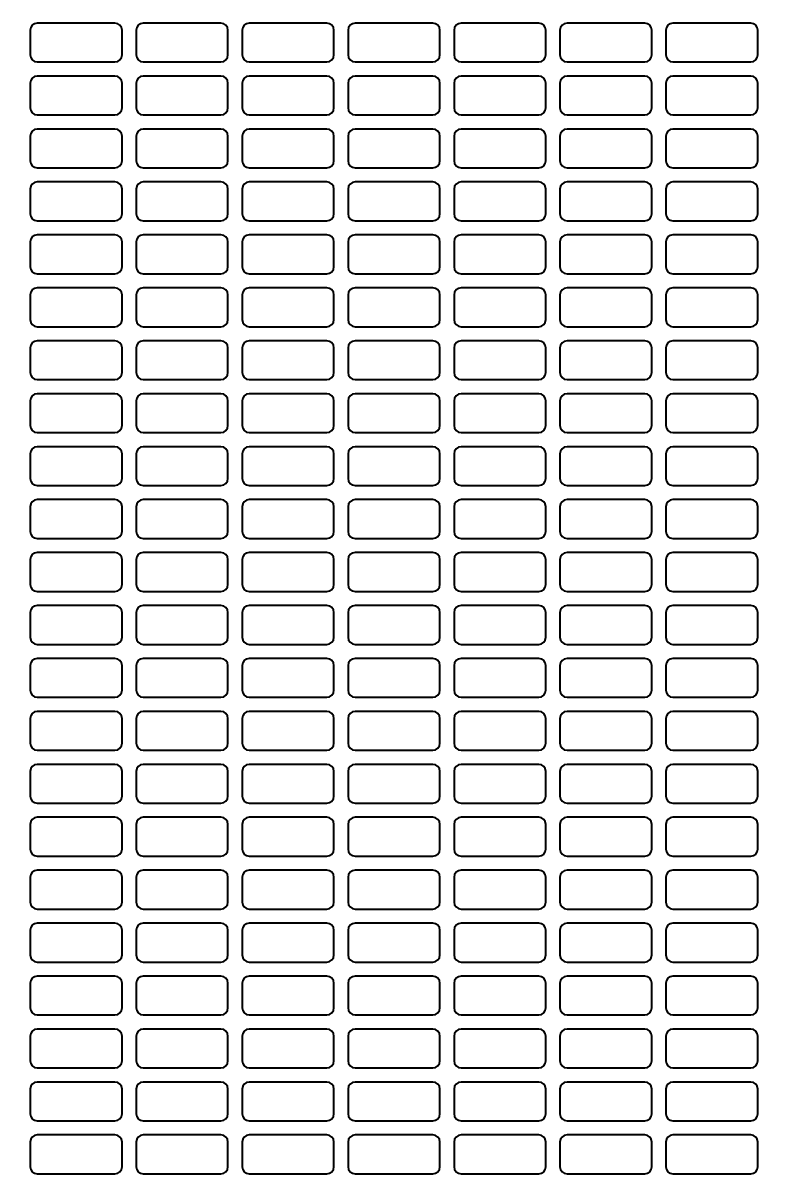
# Model space of a CAD drawing. Header units: millimetres. Extents: x -403 to 1106, y 650 to 1898.
# Drawn here: x -204.6 to 5.4, y 982.4 to 1310.4 of the extents above; entities that cross this region are included whole.
import ezdxf

# ---------------------------------------------------------------- set-up
doc = ezdxf.new("R2010")
doc.units = ezdxf.units.MM
doc.layers.add('FORMAT', color=7, linetype='Continuous')
doc.styles.add('SLDTEXTSTYLE0', font='TXT', dxfattribs={"width": 0.75})
doc.dimstyles.new('SLDDIMSTYLE0', dxfattribs={"dimtxt": 20, "dimasz": 10, "dimexe": 0, "dimexo": 0.0625, "dimgap": 5, "dimtad": 2, "dimdec": 1, "dimrnd": 1e-09, "dimzin": 12, "dimdsep": 46, "dimtxsty": 'SLDTEXTSTYLE0', "dimsah": 1, "dimcen": 0.09, "dimadec": 0, "dimazin": 3, "dimtfac": 1, "dimtofl": 0, "dimtmove": 0, "dimatfit": 3, "dimfxl": 0, "dimfrac": 2, "dimtolj": 1, "dimtzin": 12, "dimarcsym": 0})

# ---------------------------------------------------------------- blocks, each defined once
blk = doc.blocks.new('_D_4')
at = {"layer": 'FORMAT'}
for p, q in [((-282.6, 1303.85), (-282.6, 812.36)), ((173.4, 1303.85), (173.4, 812.36)), ((-282.6, 813.36), (173.4, 813.36))]:
    blk.add_line(p, q, dxfattribs=at)
for points in [[(-282.6, 813.36), (-272.6, 811.82), (-272.6, 814.9)], [(173.4, 813.36), (163.4, 814.9), (163.4, 811.82)]]:
    blk.add_solid(points, dxfattribs=at)
at = {"layer": 'FORMAT', "insert": (-76.76, 839.14), "char_height": 20, "attachment_point": 1, "style": 'SLDTEXTSTYLE0'}
blk.add_mtext('456', dxfattribs=at)

msp = doc.modelspace()

# ---------------------------------------------------------------- linework, layer by layer
at = {"color": 7, "linetype": 'Continuous', "lineweight": 25}
for p, q in [((-178.6, 1310.36), (-200.6, 1310.36)), ((-148.6, 1310.36), (-170.6, 1310.36)), ((-118.6, 1310.36), (-140.6, 1310.36)), ((-88.6, 1310.36), (-110.6, 1310.36)), ((-58.6, 1310.36), (-80.6, 1310.36)), ((-28.6, 1310.36), (-50.6, 1310.36)), ((1.4, 1310.36), (-20.6, 1310.36)), ((-202.6, 1308.36), (-202.6, 1301.36)), ((-176.6, 1301.36), (-176.6, 1308.36)), ((-172.6, 1308.36), (-172.6, 1301.36)), ((-146.6, 1301.36), (-146.6, 1308.36)), ((-142.6, 1308.36), (-142.6, 1301.36)), ((-116.6, 1301.36), (-116.6, 1308.36)), ((-112.6, 1308.36), (-112.6, 1301.36)), ((-86.6, 1301.36), (-86.6, 1308.36)), ((-82.6, 1308.36), (-82.6, 1301.36)), ((-56.6, 1301.36), (-56.6, 1308.36)), ((-52.6, 1308.36), (-52.6, 1301.36)), ((-26.6, 1301.36), (-26.6, 1308.36)), ((-22.6, 1308.36), (-22.6, 1301.36)), ((3.4, 1301.36), (3.4, 1308.36)), ((-200.6, 1299.36), (-178.6, 1299.36)), ((-170.6, 1299.36), (-148.6, 1299.36)), ((-140.6, 1299.36), (-118.6, 1299.36)), ((-110.6, 1299.36), (-88.6, 1299.36)), ((-80.6, 1299.36), (-58.6, 1299.36)), ((-50.6, 1299.36), (-28.6, 1299.36)), ((-20.6, 1299.36), (1.4, 1299.36)), ((-202.6, 1293.36), (-202.6, 1286.36)), ((-178.6, 1295.36), (-200.6, 1295.36)), ((-176.6, 1286.36), (-176.6, 1293.36)), ((-172.6, 1293.36), (-172.6, 1286.36)), ((-148.6, 1295.36), (-170.6, 1295.36)), ((-146.6, 1286.36), (-146.6, 1293.36)), ((-142.6, 1293.36), (-142.6, 1286.36)), ((-118.6, 1295.36), (-140.6, 1295.36)), ((-116.6, 1286.36), (-116.6, 1293.36)), ((-112.6, 1293.36), (-112.6, 1286.36)), ((-88.6, 1295.36), (-110.6, 1295.36)), ((-86.6, 1286.36), (-86.6, 1293.36)), ((-82.6, 1293.36), (-82.6, 1286.36)), ((-58.6, 1295.36), (-80.6, 1295.36)), ((-56.6, 1286.36), (-56.6, 1293.36)), ((-52.6, 1293.36), (-52.6, 1286.36)), ((-28.6, 1295.36), (-50.6, 1295.36)), ((-26.6, 1286.36), (-26.6, 1293.36)), ((-22.6, 1293.36), (-22.6, 1286.36)), ((1.4, 1295.36), (-20.6, 1295.36)), ((3.4, 1286.36), (3.4, 1293.36)), ((-200.6, 1284.36), (-178.6, 1284.36)), ((-170.6, 1284.36), (-148.6, 1284.36)), ((-140.6, 1284.36), (-118.6, 1284.36)), ((-110.6, 1284.36), (-88.6, 1284.36)), ((-80.6, 1284.36), (-58.6, 1284.36)), ((-50.6, 1284.36), (-28.6, 1284.36)), ((-20.6, 1284.36), (1.4, 1284.36)), ((-178.6, 1280.36), (-200.6, 1280.36)), ((-148.6, 1280.36), (-170.6, 1280.36)), ((-118.6, 1280.36), (-140.6, 1280.36)), ((-88.6, 1280.36), (-110.6, 1280.36)), ((-58.6, 1280.36), (-80.6, 1280.36)), ((-28.6, 1280.36), (-50.6, 1280.36)), ((1.4, 1280.36), (-20.6, 1280.36)), ((-202.6, 1278.36), (-202.6, 1271.36)), ((-176.6, 1271.36), (-176.6, 1278.36)), ((-172.6, 1278.36), (-172.6, 1271.36)), ((-146.6, 1271.36), (-146.6, 1278.36)), ((-142.6, 1278.36), (-142.6, 1271.36)), ((-116.6, 1271.36), (-116.6, 1278.36)), ((-112.6, 1278.36), (-112.6, 1271.36)), ((-86.6, 1271.36), (-86.6, 1278.36)), ((-82.6, 1278.36), (-82.6, 1271.36)), ((-56.6, 1271.36), (-56.6, 1278.36)), ((-52.6, 1278.36), (-52.6, 1271.36)), ((-26.6, 1271.36), (-26.6, 1278.36)), ((-22.6, 1278.36), (-22.6, 1271.36)), ((3.4, 1271.36), (3.4, 1278.36)), ((-200.6, 1269.36), (-178.6, 1269.36)), ((-170.6, 1269.36), (-148.6, 1269.36)), ((-140.6, 1269.36), (-118.6, 1269.36)), ((-110.6, 1269.36), (-88.6, 1269.36)), ((-80.6, 1269.36), (-58.6, 1269.36)), ((-50.6, 1269.36), (-28.6, 1269.36)), ((-20.6, 1269.36), (1.4, 1269.36)), ((-202.6, 1263.36), (-202.6, 1256.36)), ((-178.6, 1265.36), (-200.6, 1265.36)), ((-176.6, 1256.36), (-176.6, 1263.36)), ((-172.6, 1263.36), (-172.6, 1256.36)), ((-148.6, 1265.36), (-170.6, 1265.36)), ((-146.6, 1256.36), (-146.6, 1263.36)), ((-142.6, 1263.36), (-142.6, 1256.36)), ((-118.6, 1265.36), (-140.6, 1265.36)), ((-116.6, 1256.36), (-116.6, 1263.36)), ((-112.6, 1263.36), (-112.6, 1256.36)), ((-88.6, 1265.36), (-110.6, 1265.36)), ((-86.6, 1256.36), (-86.6, 1263.36)), ((-82.6, 1263.36), (-82.6, 1256.36)), ((-58.6, 1265.36), (-80.6, 1265.36)), ((-56.6, 1256.36), (-56.6, 1263.36)), ((-52.6, 1263.36), (-52.6, 1256.36)), ((-28.6, 1265.36), (-50.6, 1265.36)), ((-26.6, 1256.36), (-26.6, 1263.36)), ((-22.6, 1263.36), (-22.6, 1256.36)), ((1.4, 1265.36), (-20.6, 1265.36)), ((3.4, 1256.36), (3.4, 1263.36)), ((-200.6, 1254.36), (-178.6, 1254.36)), ((-170.6, 1254.36), (-148.6, 1254.36)), ((-140.6, 1254.36), (-118.6, 1254.36)), ((-110.6, 1254.36), (-88.6, 1254.36)), ((-80.6, 1254.36), (-58.6, 1254.36)), ((-50.6, 1254.36), (-28.6, 1254.36)), ((-20.6, 1254.36), (1.4, 1254.36)), ((-178.6, 1250.36), (-200.6, 1250.36)), ((-148.6, 1250.36), (-170.6, 1250.36)), ((-118.6, 1250.36), (-140.6, 1250.36)), ((-88.6, 1250.36), (-110.6, 1250.36)), ((-58.6, 1250.36), (-80.6, 1250.36)), ((-28.6, 1250.36), (-50.6, 1250.36)), ((1.4, 1250.36), (-20.6, 1250.36)), ((-202.6, 1248.36), (-202.6, 1241.36)), ((-176.6, 1241.36), (-176.6, 1248.36)), ((-172.6, 1248.36), (-172.6, 1241.36)), ((-146.6, 1241.36), (-146.6, 1248.36)), ((-142.6, 1248.36), (-142.6, 1241.36)), ((-116.6, 1241.36), (-116.6, 1248.36)), ((-112.6, 1248.36), (-112.6, 1241.36)), ((-86.6, 1241.36), (-86.6, 1248.36)), ((-82.6, 1248.36), (-82.6, 1241.36)), ((-56.6, 1241.36), (-56.6, 1248.36)), ((-52.6, 1248.36), (-52.6, 1241.36)), ((-26.6, 1241.36), (-26.6, 1248.36)), ((-22.6, 1248.36), (-22.6, 1241.36)), ((3.4, 1241.36), (3.4, 1248.36)), ((-200.6, 1239.36), (-178.6, 1239.36)), ((-170.6, 1239.36), (-148.6, 1239.36)), ((-140.6, 1239.36), (-118.6, 1239.36)), ((-110.6, 1239.36), (-88.6, 1239.36)), ((-80.6, 1239.36), (-58.6, 1239.36)), ((-50.6, 1239.36), (-28.6, 1239.36)), ((-20.6, 1239.36), (1.4, 1239.36)), ((-202.6, 1233.36), (-202.6, 1226.36)), ((-178.6, 1235.36), (-200.6, 1235.36)), ((-176.6, 1226.36), (-176.6, 1233.36)), ((-172.6, 1233.36), (-172.6, 1226.36)), ((-148.6, 1235.36), (-170.6, 1235.36)), ((-146.6, 1226.36), (-146.6, 1233.36)), ((-142.6, 1233.36), (-142.6, 1226.36)), ((-118.6, 1235.36), (-140.6, 1235.36)), ((-116.6, 1226.36), (-116.6, 1233.36)), ((-112.6, 1233.36), (-112.6, 1226.36)), ((-88.6, 1235.36), (-110.6, 1235.36)), ((-86.6, 1226.36), (-86.6, 1233.36)), ((-82.6, 1233.36), (-82.6, 1226.36)), ((-58.6, 1235.36), (-80.6, 1235.36)), ((-56.6, 1226.36), (-56.6, 1233.36)), ((-52.6, 1233.36), (-52.6, 1226.36)), ((-28.6, 1235.36), (-50.6, 1235.36)), ((-26.6, 1226.36), (-26.6, 1233.36)), ((-22.6, 1233.36), (-22.6, 1226.36)), ((1.4, 1235.36), (-20.6, 1235.36)), ((3.4, 1226.36), (3.4, 1233.36)), ((-200.6, 1224.36), (-178.6, 1224.36)), ((-170.6, 1224.36), (-148.6, 1224.36)), ((-140.6, 1224.36), (-118.6, 1224.36)), ((-110.6, 1224.36), (-88.6, 1224.36)), ((-80.6, 1224.36), (-58.6, 1224.36)), ((-50.6, 1224.36), (-28.6, 1224.36)), ((-20.6, 1224.36), (1.4, 1224.36)), ((-178.6, 1220.36), (-200.6, 1220.36)), ((-148.6, 1220.36), (-170.6, 1220.36)), ((-118.6, 1220.36), (-140.6, 1220.36)), ((-88.6, 1220.36), (-110.6, 1220.36)), ((-58.6, 1220.36), (-80.6, 1220.36)), ((-28.6, 1220.36), (-50.6, 1220.36)), ((1.4, 1220.36), (-20.6, 1220.36)), ((-202.6, 1218.36), (-202.6, 1211.36)), ((-176.6, 1211.36), (-176.6, 1218.36)), ((-172.6, 1218.36), (-172.6, 1211.36)), ((-146.6, 1211.36), (-146.6, 1218.36)), ((-142.6, 1218.36), (-142.6, 1211.36)), ((-116.6, 1211.36), (-116.6, 1218.36)), ((-112.6, 1218.36), (-112.6, 1211.36)), ((-86.6, 1211.36), (-86.6, 1218.36)), ((-82.6, 1218.36), (-82.6, 1211.36)), ((-56.6, 1211.36), (-56.6, 1218.36)), ((-52.6, 1218.36), (-52.6, 1211.36)), ((-26.6, 1211.36), (-26.6, 1218.36)), ((-22.6, 1218.36), (-22.6, 1211.36)), ((3.4, 1211.36), (3.4, 1218.36)), ((-200.6, 1209.36), (-178.6, 1209.36)), ((-170.6, 1209.36), (-148.6, 1209.36)), ((-140.6, 1209.36), (-118.6, 1209.36)), ((-110.6, 1209.36), (-88.6, 1209.36)), ((-80.6, 1209.36), (-58.6, 1209.36)), ((-50.6, 1209.36), (-28.6, 1209.36)), ((-20.6, 1209.36), (1.4, 1209.36)), ((-178.6, 1205.36), (-200.6, 1205.36)), ((-148.6, 1205.36), (-170.6, 1205.36)), ((-118.6, 1205.36), (-140.6, 1205.36)), ((-88.6, 1205.36), (-110.6, 1205.36)), ((-58.6, 1205.36), (-80.6, 1205.36)), ((-28.6, 1205.36), (-50.6, 1205.36)), ((1.4, 1205.36), (-20.6, 1205.36)), ((-202.6, 1203.36), (-202.6, 1196.36)), ((-176.6, 1196.36), (-176.6, 1203.36)), ((-172.6, 1203.36), (-172.6, 1196.36)), ((-146.6, 1196.36), (-146.6, 1203.36)), ((-142.6, 1203.36), (-142.6, 1196.36)), ((-116.6, 1196.36), (-116.6, 1203.36)), ((-112.6, 1203.36), (-112.6, 1196.36)), ((-86.6, 1196.36), (-86.6, 1203.36)), ((-82.6, 1203.36), (-82.6, 1196.36)), ((-56.6, 1196.36), (-56.6, 1203.36)), ((-52.6, 1203.36), (-52.6, 1196.36)), ((-26.6, 1196.36), (-26.6, 1203.36)), ((-22.6, 1203.36), (-22.6, 1196.36)), ((3.4, 1196.36), (3.4, 1203.36)), ((-200.6, 1194.36), (-178.6, 1194.36)), ((-170.6, 1194.36), (-148.6, 1194.36)), ((-140.6, 1194.36), (-118.6, 1194.36)), ((-110.6, 1194.36), (-88.6, 1194.36)), ((-80.6, 1194.36), (-58.6, 1194.36)), ((-50.6, 1194.36), (-28.6, 1194.36)), ((-20.6, 1194.36), (1.4, 1194.36)), ((-202.6, 1188.36), (-202.6, 1181.36)), ((-178.6, 1190.36), (-200.6, 1190.36)), ((-176.6, 1181.36), (-176.6, 1188.36)), ((-172.6, 1188.36), (-172.6, 1181.36)), ((-148.6, 1190.36), (-170.6, 1190.36)), ((-146.6, 1181.36), (-146.6, 1188.36)), ((-142.6, 1188.36), (-142.6, 1181.36)), ((-118.6, 1190.36), (-140.6, 1190.36)), ((-116.6, 1181.36), (-116.6, 1188.36)), ((-112.6, 1188.36), (-112.6, 1181.36)), ((-88.6, 1190.36), (-110.6, 1190.36)), ((-86.6, 1181.36), (-86.6, 1188.36)), ((-82.6, 1188.36), (-82.6, 1181.36)), ((-58.6, 1190.36), (-80.6, 1190.36)), ((-56.6, 1181.36), (-56.6, 1188.36)), ((-52.6, 1188.36), (-52.6, 1181.36)), ((-28.6, 1190.36), (-50.6, 1190.36)), ((-26.6, 1181.36), (-26.6, 1188.36)), ((-22.6, 1188.36), (-22.6, 1181.36)), ((1.4, 1190.36), (-20.6, 1190.36)), ((3.4, 1181.36), (3.4, 1188.36)), ((-200.6, 1179.36), (-178.6, 1179.36)), ((-170.6, 1179.36), (-148.6, 1179.36)), ((-140.6, 1179.36), (-118.6, 1179.36)), ((-110.6, 1179.36), (-88.6, 1179.36)), ((-80.6, 1179.36), (-58.6, 1179.36)), ((-50.6, 1179.36), (-28.6, 1179.36)), ((-20.6, 1179.36), (1.4, 1179.36)), ((-178.6, 1175.36), (-200.6, 1175.36)), ((-148.6, 1175.36), (-170.6, 1175.36)), ((-118.6, 1175.36), (-140.6, 1175.36)), ((-88.6, 1175.36), (-110.6, 1175.36)), ((-58.6, 1175.36), (-80.6, 1175.36)), ((-28.6, 1175.36), (-50.6, 1175.36)), ((1.4, 1175.36), (-20.6, 1175.36)), ((-202.6, 1173.36), (-202.6, 1166.36)), ((-176.6, 1166.36), (-176.6, 1173.36)), ((-172.6, 1173.36), (-172.6, 1166.36)), ((-146.6, 1166.36), (-146.6, 1173.36)), ((-142.6, 1173.36), (-142.6, 1166.36)), ((-116.6, 1166.36), (-116.6, 1173.36)), ((-112.6, 1173.36), (-112.6, 1166.36)), ((-86.6, 1166.36), (-86.6, 1173.36)), ((-82.6, 1173.36), (-82.6, 1166.36)), ((-56.6, 1166.36), (-56.6, 1173.36)), ((-52.6, 1173.36), (-52.6, 1166.36)), ((-26.6, 1166.36), (-26.6, 1173.36)), ((-22.6, 1173.36), (-22.6, 1166.36)), ((3.4, 1166.36), (3.4, 1173.36)), ((-200.6, 1164.36), (-178.6, 1164.36)), ((-170.6, 1164.36), (-148.6, 1164.36)), ((-140.6, 1164.36), (-118.6, 1164.36)), ((-110.6, 1164.36), (-88.6, 1164.36)), ((-80.6, 1164.36), (-58.6, 1164.36)), ((-50.6, 1164.36), (-28.6, 1164.36)), ((-20.6, 1164.36), (1.4, 1164.36)), ((-202.6, 1158.36), (-202.6, 1151.36)), ((-178.6, 1160.36), (-200.6, 1160.36)), ((-176.6, 1151.36), (-176.6, 1158.36)), ((-172.6, 1158.36), (-172.6, 1151.36)), ((-148.6, 1160.36), (-170.6, 1160.36)), ((-146.6, 1151.36), (-146.6, 1158.36)), ((-142.6, 1158.36), (-142.6, 1151.36)), ((-118.6, 1160.36), (-140.6, 1160.36)), ((-116.6, 1151.36), (-116.6, 1158.36)), ((-112.6, 1158.36), (-112.6, 1151.36)), ((-88.6, 1160.36), (-110.6, 1160.36)), ((-86.6, 1151.36), (-86.6, 1158.36)), ((-82.6, 1158.36), (-82.6, 1151.36)), ((-58.6, 1160.36), (-80.6, 1160.36)), ((-56.6, 1151.36), (-56.6, 1158.36)), ((-52.6, 1158.36), (-52.6, 1151.36)), ((-28.6, 1160.36), (-50.6, 1160.36)), ((-26.6, 1151.36), (-26.6, 1158.36)), ((-22.6, 1158.36), (-22.6, 1151.36)), ((1.4, 1160.36), (-20.6, 1160.36)), ((3.4, 1151.36), (3.4, 1158.36)), ((-200.6, 1149.36), (-178.6, 1149.36)), ((-170.6, 1149.36), (-148.6, 1149.36)), ((-140.6, 1149.36), (-118.6, 1149.36)), ((-110.6, 1149.36), (-88.6, 1149.36)), ((-80.6, 1149.36), (-58.6, 1149.36)), ((-50.6, 1149.36), (-28.6, 1149.36)), ((-20.6, 1149.36), (1.4, 1149.36)), ((-178.6, 1145.36), (-200.6, 1145.36)), ((-148.6, 1145.36), (-170.6, 1145.36)), ((-118.6, 1145.36), (-140.6, 1145.36)), ((-88.6, 1145.36), (-110.6, 1145.36)), ((-58.6, 1145.36), (-80.6, 1145.36)), ((-28.6, 1145.36), (-50.6, 1145.36)), ((1.4, 1145.36), (-20.6, 1145.36)), ((-202.6, 1143.36), (-202.6, 1136.36)), ((-176.6, 1136.36), (-176.6, 1143.36)), ((-172.6, 1143.36), (-172.6, 1136.36)), ((-146.6, 1136.36), (-146.6, 1143.36)), ((-142.6, 1143.36), (-142.6, 1136.36)), ((-116.6, 1136.36), (-116.6, 1143.36)), ((-112.6, 1143.36), (-112.6, 1136.36)), ((-86.6, 1136.36), (-86.6, 1143.36)), ((-82.6, 1143.36), (-82.6, 1136.36)), ((-56.6, 1136.36), (-56.6, 1143.36)), ((-52.6, 1143.36), (-52.6, 1136.36)), ((-26.6, 1136.36), (-26.6, 1143.36)), ((-22.6, 1143.36), (-22.6, 1136.36)), ((3.4, 1136.36), (3.4, 1143.36)), ((-200.6, 1134.36), (-178.6, 1134.36)), ((-170.6, 1134.36), (-148.6, 1134.36)), ((-140.6, 1134.36), (-118.6, 1134.36)), ((-110.6, 1134.36), (-88.6, 1134.36)), ((-80.6, 1134.36), (-58.6, 1134.36)), ((-50.6, 1134.36), (-28.6, 1134.36)), ((-20.6, 1134.36), (1.4, 1134.36)), ((-202.6, 1128.36), (-202.6, 1121.36)), ((-178.6, 1130.36), (-200.6, 1130.36)), ((-176.6, 1121.36), (-176.6, 1128.36)), ((-172.6, 1128.36), (-172.6, 1121.36)), ((-148.6, 1130.36), (-170.6, 1130.36)), ((-146.6, 1121.36), (-146.6, 1128.36)), ((-142.6, 1128.36), (-142.6, 1121.36)), ((-118.6, 1130.36), (-140.6, 1130.36)), ((-116.6, 1121.36), (-116.6, 1128.36)), ((-112.6, 1128.36), (-112.6, 1121.36)), ((-88.6, 1130.36), (-110.6, 1130.36)), ((-86.6, 1121.36), (-86.6, 1128.36)), ((-82.6, 1128.36), (-82.6, 1121.36)), ((-58.6, 1130.36), (-80.6, 1130.36)), ((-56.6, 1121.36), (-56.6, 1128.36)), ((-52.6, 1128.36), (-52.6, 1121.36)), ((-28.6, 1130.36), (-50.6, 1130.36)), ((-26.6, 1121.36), (-26.6, 1128.36)), ((-22.6, 1128.36), (-22.6, 1121.36)), ((1.4, 1130.36), (-20.6, 1130.36)), ((3.4, 1121.36), (3.4, 1128.36)), ((-200.6, 1119.36), (-178.6, 1119.36)), ((-170.6, 1119.36), (-148.6, 1119.36)), ((-140.6, 1119.36), (-118.6, 1119.36)), ((-110.6, 1119.36), (-88.6, 1119.36)), ((-80.6, 1119.36), (-58.6, 1119.36)), ((-50.6, 1119.36), (-28.6, 1119.36)), ((-20.6, 1119.36), (1.4, 1119.36)), ((-178.6, 1115.36), (-200.6, 1115.36)), ((-148.6, 1115.36), (-170.6, 1115.36)), ((-118.6, 1115.36), (-140.6, 1115.36)), ((-88.6, 1115.36), (-110.6, 1115.36)), ((-58.6, 1115.36), (-80.6, 1115.36)), ((-28.6, 1115.36), (-50.6, 1115.36)), ((1.4, 1115.36), (-20.6, 1115.36)), ((-202.6, 1113.36), (-202.6, 1106.36)), ((-176.6, 1106.36), (-176.6, 1113.36)), ((-172.6, 1113.36), (-172.6, 1106.36)), ((-146.6, 1106.36), (-146.6, 1113.36)), ((-142.6, 1113.36), (-142.6, 1106.36)), ((-116.6, 1106.36), (-116.6, 1113.36)), ((-112.6, 1113.36), (-112.6, 1106.36)), ((-86.6, 1106.36), (-86.6, 1113.36)), ((-82.6, 1113.36), (-82.6, 1106.36)), ((-56.6, 1106.36), (-56.6, 1113.36)), ((-52.6, 1113.36), (-52.6, 1106.36)), ((-26.6, 1106.36), (-26.6, 1113.36)), ((-22.6, 1113.36), (-22.6, 1106.36)), ((3.4, 1106.36), (3.4, 1113.36)), ((-200.6, 1104.36), (-178.6, 1104.36)), ((-170.6, 1104.36), (-148.6, 1104.36)), ((-140.6, 1104.36), (-118.6, 1104.36)), ((-110.6, 1104.36), (-88.6, 1104.36)), ((-80.6, 1104.36), (-58.6, 1104.36)), ((-50.6, 1104.36), (-28.6, 1104.36)), ((-20.6, 1104.36), (1.4, 1104.36)), ((-178.6, 1100.36), (-200.6, 1100.36)), ((-148.6, 1100.36), (-170.6, 1100.36)), ((-118.6, 1100.36), (-140.6, 1100.36)), ((-88.6, 1100.36), (-110.6, 1100.36)), ((-58.6, 1100.36), (-80.6, 1100.36)), ((-28.6, 1100.36), (-50.6, 1100.36)), ((1.4, 1100.36), (-20.6, 1100.36)), ((-202.6, 1098.36), (-202.6, 1091.36)), ((-176.6, 1091.36), (-176.6, 1098.36)), ((-172.6, 1098.36), (-172.6, 1091.36)), ((-146.6, 1091.36), (-146.6, 1098.36)), ((-142.6, 1098.36), (-142.6, 1091.36)), ((-116.6, 1091.36), (-116.6, 1098.36)), ((-112.6, 1098.36), (-112.6, 1091.36)), ((-86.6, 1091.36), (-86.6, 1098.36)), ((-82.6, 1098.36), (-82.6, 1091.36)), ((-56.6, 1091.36), (-56.6, 1098.36)), ((-52.6, 1098.36), (-52.6, 1091.36)), ((-26.6, 1091.36), (-26.6, 1098.36)), ((-22.6, 1098.36), (-22.6, 1091.36)), ((3.4, 1091.36), (3.4, 1098.36)), ((-200.6, 1089.36), (-178.6, 1089.36)), ((-170.6, 1089.36), (-148.6, 1089.36)), ((-140.6, 1089.36), (-118.6, 1089.36)), ((-110.6, 1089.36), (-88.6, 1089.36)), ((-80.6, 1089.36), (-58.6, 1089.36)), ((-50.6, 1089.36), (-28.6, 1089.36)), ((-20.6, 1089.36), (1.4, 1089.36)), ((-202.6, 1083.36), (-202.6, 1076.36)), ((-178.6, 1085.36), (-200.6, 1085.36)), ((-176.6, 1076.36), (-176.6, 1083.36)), ((-172.6, 1083.36), (-172.6, 1076.36)), ((-148.6, 1085.36), (-170.6, 1085.36)), ((-146.6, 1076.36), (-146.6, 1083.36)), ((-142.6, 1083.36), (-142.6, 1076.36)), ((-118.6, 1085.36), (-140.6, 1085.36)), ((-116.6, 1076.36), (-116.6, 1083.36)), ((-112.6, 1083.36), (-112.6, 1076.36)), ((-88.6, 1085.36), (-110.6, 1085.36)), ((-86.6, 1076.36), (-86.6, 1083.36)), ((-82.6, 1083.36), (-82.6, 1076.36)), ((-58.6, 1085.36), (-80.6, 1085.36)), ((-56.6, 1076.36), (-56.6, 1083.36)), ((-52.6, 1083.36), (-52.6, 1076.36)), ((-28.6, 1085.36), (-50.6, 1085.36)), ((-26.6, 1076.36), (-26.6, 1083.36)), ((-22.6, 1083.36), (-22.6, 1076.36)), ((1.4, 1085.36), (-20.6, 1085.36)), ((3.4, 1076.36), (3.4, 1083.36)), ((-200.6, 1074.36), (-178.6, 1074.36)), ((-170.6, 1074.36), (-148.6, 1074.36)), ((-140.6, 1074.36), (-118.6, 1074.36)), ((-110.6, 1074.36), (-88.6, 1074.36)), ((-80.6, 1074.36), (-58.6, 1074.36)), ((-50.6, 1074.36), (-28.6, 1074.36)), ((-20.6, 1074.36), (1.4, 1074.36)), ((-178.6, 1070.36), (-200.6, 1070.36)), ((-148.6, 1070.36), (-170.6, 1070.36)), ((-118.6, 1070.36), (-140.6, 1070.36)), ((-88.6, 1070.36), (-110.6, 1070.36)), ((-58.6, 1070.36), (-80.6, 1070.36)), ((-28.6, 1070.36), (-50.6, 1070.36)), ((1.4, 1070.36), (-20.6, 1070.36)), ((-202.6, 1068.36), (-202.6, 1061.36)), ((-176.6, 1061.36), (-176.6, 1068.36)), ((-172.6, 1068.36), (-172.6, 1061.36)), ((-146.6, 1061.36), (-146.6, 1068.36)), ((-142.6, 1068.36), (-142.6, 1061.36)), ((-116.6, 1061.36), (-116.6, 1068.36)), ((-112.6, 1068.36), (-112.6, 1061.36)), ((-86.6, 1061.36), (-86.6, 1068.36)), ((-82.6, 1068.36), (-82.6, 1061.36)), ((-56.6, 1061.36), (-56.6, 1068.36)), ((-52.6, 1068.36), (-52.6, 1061.36)), ((-26.6, 1061.36), (-26.6, 1068.36)), ((-22.6, 1068.36), (-22.6, 1061.36)), ((3.4, 1061.36), (3.4, 1068.36)), ((-200.6, 1059.36), (-178.6, 1059.36)), ((-170.6, 1059.36), (-148.6, 1059.36)), ((-140.6, 1059.36), (-118.6, 1059.36)), ((-110.6, 1059.36), (-88.6, 1059.36)), ((-80.6, 1059.36), (-58.6, 1059.36)), ((-50.6, 1059.36), (-28.6, 1059.36)), ((-20.6, 1059.36), (1.4, 1059.36)), ((-202.6, 1053.36), (-202.6, 1046.36)), ((-178.6, 1055.36), (-200.6, 1055.36)), ((-176.6, 1046.36), (-176.6, 1053.36)), ((-172.6, 1053.36), (-172.6, 1046.36)), ((-148.6, 1055.36), (-170.6, 1055.36)), ((-146.6, 1046.36), (-146.6, 1053.36)), ((-142.6, 1053.36), (-142.6, 1046.36)), ((-118.6, 1055.36), (-140.6, 1055.36)), ((-116.6, 1046.36), (-116.6, 1053.36)), ((-112.6, 1053.36), (-112.6, 1046.36)), ((-88.6, 1055.36), (-110.6, 1055.36)), ((-86.6, 1046.36), (-86.6, 1053.36)), ((-82.6, 1053.36), (-82.6, 1046.36)), ((-58.6, 1055.36), (-80.6, 1055.36)), ((-56.6, 1046.36), (-56.6, 1053.36)), ((-52.6, 1053.36), (-52.6, 1046.36)), ((-28.6, 1055.36), (-50.6, 1055.36)), ((-26.6, 1046.36), (-26.6, 1053.36)), ((-22.6, 1053.36), (-22.6, 1046.36)), ((1.4, 1055.36), (-20.6, 1055.36)), ((3.4, 1046.36), (3.4, 1053.36)), ((-200.6, 1044.36), (-178.6, 1044.36)), ((-170.6, 1044.36), (-148.6, 1044.36)), ((-140.6, 1044.36), (-118.6, 1044.36)), ((-110.6, 1044.36), (-88.6, 1044.36)), ((-80.6, 1044.36), (-58.6, 1044.36)), ((-50.6, 1044.36), (-28.6, 1044.36)), ((-20.6, 1044.36), (1.4, 1044.36)), ((-178.6, 1040.36), (-200.6, 1040.36)), ((-148.6, 1040.36), (-170.6, 1040.36)), ((-118.6, 1040.36), (-140.6, 1040.36)), ((-88.6, 1040.36), (-110.6, 1040.36)), ((-58.6, 1040.36), (-80.6, 1040.36)), ((-28.6, 1040.36), (-50.6, 1040.36)), ((1.4, 1040.36), (-20.6, 1040.36)), ((-202.6, 1038.36), (-202.6, 1031.36)), ((-176.6, 1031.36), (-176.6, 1038.36)), ((-172.6, 1038.36), (-172.6, 1031.36)), ((-146.6, 1031.36), (-146.6, 1038.36)), ((-142.6, 1038.36), (-142.6, 1031.36)), ((-116.6, 1031.36), (-116.6, 1038.36)), ((-112.6, 1038.36), (-112.6, 1031.36)), ((-86.6, 1031.36), (-86.6, 1038.36)), ((-82.6, 1038.36), (-82.6, 1031.36)), ((-56.6, 1031.36), (-56.6, 1038.36)), ((-52.6, 1038.36), (-52.6, 1031.36)), ((-26.6, 1031.36), (-26.6, 1038.36)), ((-22.6, 1038.36), (-22.6, 1031.36)), ((3.4, 1031.36), (3.4, 1038.36)), ((-200.6, 1029.36), (-178.6, 1029.36)), ((-170.6, 1029.36), (-148.6, 1029.36)), ((-140.6, 1029.36), (-118.6, 1029.36)), ((-110.6, 1029.36), (-88.6, 1029.36)), ((-80.6, 1029.36), (-58.6, 1029.36)), ((-50.6, 1029.36), (-28.6, 1029.36)), ((-20.6, 1029.36), (1.4, 1029.36)), ((-178.6, 1025.36), (-200.6, 1025.36)), ((-148.6, 1025.36), (-170.6, 1025.36)), ((-118.6, 1025.36), (-140.6, 1025.36)), ((-88.6, 1025.36), (-110.6, 1025.36)), ((-58.6, 1025.36), (-80.6, 1025.36)), ((-28.6, 1025.36), (-50.6, 1025.36)), ((1.4, 1025.36), (-20.6, 1025.36)), ((-202.6, 1023.36), (-202.6, 1016.36)), ((-176.6, 1016.36), (-176.6, 1023.36)), ((-172.6, 1023.36), (-172.6, 1016.36)), ((-146.6, 1016.36), (-146.6, 1023.36)), ((-142.6, 1023.36), (-142.6, 1016.36)), ((-116.6, 1016.36), (-116.6, 1023.36)), ((-112.6, 1023.36), (-112.6, 1016.36)), ((-86.6, 1016.36), (-86.6, 1023.36)), ((-82.6, 1023.36), (-82.6, 1016.36)), ((-56.6, 1016.36), (-56.6, 1023.36)), ((-52.6, 1023.36), (-52.6, 1016.36)), ((-26.6, 1016.36), (-26.6, 1023.36)), ((-22.6, 1023.36), (-22.6, 1016.36)), ((3.4, 1016.36), (3.4, 1023.36)), ((-200.6, 1014.36), (-178.6, 1014.36)), ((-170.6, 1014.36), (-148.6, 1014.36)), ((-140.6, 1014.36), (-118.6, 1014.36)), ((-110.6, 1014.36), (-88.6, 1014.36)), ((-80.6, 1014.36), (-58.6, 1014.36)), ((-50.6, 1014.36), (-28.6, 1014.36)), ((-20.6, 1014.36), (1.4, 1014.36)), ((-178.6, 1010.36), (-200.6, 1010.36)), ((-148.6, 1010.36), (-170.6, 1010.36)), ((-118.6, 1010.36), (-140.6, 1010.36)), ((-88.6, 1010.36), (-110.6, 1010.36)), ((-58.6, 1010.36), (-80.6, 1010.36)), ((-28.6, 1010.36), (-50.6, 1010.36)), ((1.4, 1010.36), (-20.6, 1010.36)), ((-202.6, 1008.36), (-202.6, 1001.36)), ((-176.6, 1001.36), (-176.6, 1008.36)), ((-172.6, 1008.36), (-172.6, 1001.36)), ((-146.6, 1001.36), (-146.6, 1008.36)), ((-142.6, 1008.36), (-142.6, 1001.36)), ((-116.6, 1001.36), (-116.6, 1008.36)), ((-112.6, 1008.36), (-112.6, 1001.36)), ((-86.6, 1001.36), (-86.6, 1008.36)), ((-82.6, 1008.36), (-82.6, 1001.36)), ((-56.6, 1001.36), (-56.6, 1008.36)), ((-52.6, 1008.36), (-52.6, 1001.36)), ((-26.6, 1001.36), (-26.6, 1008.36)), ((-22.6, 1008.36), (-22.6, 1001.36)), ((3.4, 1001.36), (3.4, 1008.36)), ((-200.6, 999.36), (-178.6, 999.36)), ((-170.6, 999.36), (-148.6, 999.36)), ((-140.6, 999.36), (-118.6, 999.36)), ((-110.6, 999.36), (-88.6, 999.36)), ((-80.6, 999.36), (-58.6, 999.36)), ((-50.6, 999.36), (-28.6, 999.36)), ((-20.6, 999.36), (1.4, 999.36)), ((-178.6, 995.36), (-200.6, 995.36)), ((-148.6, 995.36), (-170.6, 995.36)), ((-118.6, 995.36), (-140.6, 995.36)), ((-88.6, 995.36), (-110.6, 995.36)), ((-58.6, 995.36), (-80.6, 995.36)), ((-28.6, 995.36), (-50.6, 995.36)), ((1.4, 995.36), (-20.6, 995.36)), ((-202.6, 993.36), (-202.6, 986.36)), ((-176.6, 986.36), (-176.6, 993.36)), ((-172.6, 993.36), (-172.6, 986.36)), ((-146.6, 986.36), (-146.6, 993.36)), ((-142.6, 993.36), (-142.6, 986.36)), ((-116.6, 986.36), (-116.6, 993.36)), ((-112.6, 993.36), (-112.6, 986.36)), ((-86.6, 986.36), (-86.6, 993.36)), ((-82.6, 993.36), (-82.6, 986.36)), ((-56.6, 986.36), (-56.6, 993.36)), ((-52.6, 993.36), (-52.6, 986.36)), ((-26.6, 986.36), (-26.6, 993.36)), ((-22.6, 993.36), (-22.6, 986.36)), ((3.4, 986.36), (3.4, 993.36)), ((-200.6, 984.36), (-178.6, 984.36)), ((-170.6, 984.36), (-148.6, 984.36)), ((-140.6, 984.36), (-118.6, 984.36)), ((-110.6, 984.36), (-88.6, 984.36)), ((-80.6, 984.36), (-58.6, 984.36)), ((-50.6, 984.36), (-28.6, 984.36)), ((-20.6, 984.36), (1.4, 984.36))]:
    msp.add_line(p, q, dxfattribs=at)
for centre, start, end in [((-200.6, 1308.36), 90, 180), ((-178.6, 1308.36), 0, 90), ((-170.6, 1308.36), 90, 180), ((-148.6, 1308.36), 0, 90), ((-140.6, 1308.36), 90, 180), ((-118.6, 1308.36), 0, 90), ((-110.6, 1308.36), 90, 180), ((-88.6, 1308.36), 0, 90), ((-80.6, 1308.36), 90, 180), ((-58.6, 1308.36), 0, 90), ((-50.6, 1308.36), 90, 180), ((-28.6, 1308.36), 0, 90), ((-20.6, 1308.36), 90, 180), ((1.4, 1308.36), 0, 90), ((-200.6, 1301.36), 180, 270), ((-178.6, 1301.36), 270, 0), ((-170.6, 1301.36), 180, 270), ((-148.6, 1301.36), 270, 0), ((-140.6, 1301.36), 180, 270), ((-118.6, 1301.36), 270, 0), ((-110.6, 1301.36), 180, 270), ((-88.6, 1301.36), 270, 0), ((-80.6, 1301.36), 180, 270), ((-58.6, 1301.36), 270, 0), ((-50.6, 1301.36), 180, 270), ((-28.6, 1301.36), 270, 0), ((-20.6, 1301.36), 180, 270), ((1.4, 1301.36), 270, 0), ((-200.6, 1293.36), 90, 180), ((-178.6, 1293.36), 0, 90), ((-170.6, 1293.36), 90, 180), ((-148.6, 1293.36), 0, 90), ((-140.6, 1293.36), 90, 180), ((-118.6, 1293.36), 0, 90), ((-110.6, 1293.36), 90, 180), ((-88.6, 1293.36), 0, 90), ((-80.6, 1293.36), 90, 180), ((-58.6, 1293.36), 0, 90), ((-50.6, 1293.36), 90, 180), ((-28.6, 1293.36), 0, 90), ((-20.6, 1293.36), 90, 180), ((1.4, 1293.36), 0, 90), ((-200.6, 1286.36), 180, 270), ((-178.6, 1286.36), 270, 0), ((-170.6, 1286.36), 180, 270), ((-148.6, 1286.36), 270, 0), ((-140.6, 1286.36), 180, 270), ((-118.6, 1286.36), 270, 0), ((-110.6, 1286.36), 180, 270), ((-88.6, 1286.36), 270, 0), ((-80.6, 1286.36), 180, 270), ((-58.6, 1286.36), 270, 0), ((-50.6, 1286.36), 180, 270), ((-28.6, 1286.36), 270, 0), ((-20.6, 1286.36), 180, 270), ((1.4, 1286.36), 270, 0), ((-200.6, 1278.36), 90, 180), ((-178.6, 1278.36), 0, 90), ((-170.6, 1278.36), 90, 180), ((-148.6, 1278.36), 0, 90), ((-140.6, 1278.36), 90, 180), ((-118.6, 1278.36), 0, 90), ((-110.6, 1278.36), 90, 180), ((-88.6, 1278.36), 0, 90), ((-80.6, 1278.36), 90, 180), ((-58.6, 1278.36), 0, 90), ((-50.6, 1278.36), 90, 180), ((-28.6, 1278.36), 0, 90), ((-20.6, 1278.36), 90, 180), ((1.4, 1278.36), 0, 90), ((-200.6, 1271.36), 180, 270), ((-178.6, 1271.36), 270, 0), ((-170.6, 1271.36), 180, 270), ((-148.6, 1271.36), 270, 0), ((-140.6, 1271.36), 180, 270), ((-118.6, 1271.36), 270, 0), ((-110.6, 1271.36), 180, 270), ((-88.6, 1271.36), 270, 0), ((-80.6, 1271.36), 180, 270), ((-58.6, 1271.36), 270, 0), ((-50.6, 1271.36), 180, 270), ((-28.6, 1271.36), 270, 0), ((-20.6, 1271.36), 180, 270), ((1.4, 1271.36), 270, 0), ((-200.6, 1263.36), 90, 180), ((-178.6, 1263.36), 0, 90), ((-170.6, 1263.36), 90, 180), ((-148.6, 1263.36), 0, 90), ((-140.6, 1263.36), 90, 180), ((-118.6, 1263.36), 0, 90), ((-110.6, 1263.36), 90, 180), ((-88.6, 1263.36), 0, 90), ((-80.6, 1263.36), 90, 180), ((-58.6, 1263.36), 0, 90), ((-50.6, 1263.36), 90, 180), ((-28.6, 1263.36), 0, 90), ((-20.6, 1263.36), 90, 180), ((1.4, 1263.36), 0, 90), ((-200.6, 1256.36), 180, 270), ((-178.6, 1256.36), 270, 0), ((-170.6, 1256.36), 180, 270), ((-148.6, 1256.36), 270, 0), ((-140.6, 1256.36), 180, 270), ((-118.6, 1256.36), 270, 0), ((-110.6, 1256.36), 180, 270), ((-88.6, 1256.36), 270, 0), ((-80.6, 1256.36), 180, 270), ((-58.6, 1256.36), 270, 0), ((-50.6, 1256.36), 180, 270), ((-28.6, 1256.36), 270, 0), ((-20.6, 1256.36), 180, 270), ((1.4, 1256.36), 270, 0), ((-200.6, 1248.36), 90, 180), ((-178.6, 1248.36), 0, 90), ((-170.6, 1248.36), 90, 180), ((-148.6, 1248.36), 0, 90), ((-140.6, 1248.36), 90, 180), ((-118.6, 1248.36), 0, 90), ((-110.6, 1248.36), 90, 180), ((-88.6, 1248.36), 0, 90), ((-80.6, 1248.36), 90, 180), ((-58.6, 1248.36), 0, 90), ((-50.6, 1248.36), 90, 180), ((-28.6, 1248.36), 0, 90), ((-20.6, 1248.36), 90, 180), ((1.4, 1248.36), 0, 90), ((-200.6, 1241.36), 180, 270), ((-178.6, 1241.36), 270, 0), ((-170.6, 1241.36), 180, 270), ((-148.6, 1241.36), 270, 0), ((-140.6, 1241.36), 180, 270), ((-118.6, 1241.36), 270, 0), ((-110.6, 1241.36), 180, 270), ((-88.6, 1241.36), 270, 0), ((-80.6, 1241.36), 180, 270), ((-58.6, 1241.36), 270, 0), ((-50.6, 1241.36), 180, 270), ((-28.6, 1241.36), 270, 0), ((-20.6, 1241.36), 180, 270), ((1.4, 1241.36), 270, 0), ((-200.6, 1233.36), 90, 180), ((-178.6, 1233.36), 0, 90), ((-170.6, 1233.36), 90, 180), ((-148.6, 1233.36), 0, 90), ((-140.6, 1233.36), 90, 180), ((-118.6, 1233.36), 0, 90), ((-110.6, 1233.36), 90, 180), ((-88.6, 1233.36), 0, 90), ((-80.6, 1233.36), 90, 180), ((-58.6, 1233.36), 0, 90), ((-50.6, 1233.36), 90, 180), ((-28.6, 1233.36), 0, 90), ((-20.6, 1233.36), 90, 180), ((1.4, 1233.36), 0, 90), ((-200.6, 1226.36), 180, 270), ((-178.6, 1226.36), 270, 0), ((-170.6, 1226.36), 180, 270), ((-148.6, 1226.36), 270, 0), ((-140.6, 1226.36), 180, 270), ((-118.6, 1226.36), 270, 0), ((-110.6, 1226.36), 180, 270), ((-88.6, 1226.36), 270, 0), ((-80.6, 1226.36), 180, 270), ((-58.6, 1226.36), 270, 0), ((-50.6, 1226.36), 180, 270), ((-28.6, 1226.36), 270, 0), ((-20.6, 1226.36), 180, 270), ((1.4, 1226.36), 270, 0), ((-200.6, 1218.36), 90, 180), ((-178.6, 1218.36), 0, 90), ((-170.6, 1218.36), 90, 180), ((-148.6, 1218.36), 0, 90), ((-140.6, 1218.36), 90, 180), ((-118.6, 1218.36), 0, 90), ((-110.6, 1218.36), 90, 180), ((-88.6, 1218.36), 0, 90), ((-80.6, 1218.36), 90, 180), ((-58.6, 1218.36), 0, 90), ((-50.6, 1218.36), 90, 180), ((-28.6, 1218.36), 0, 90), ((-20.6, 1218.36), 90, 180), ((1.4, 1218.36), 0, 90), ((-200.6, 1211.36), 180, 270), ((-178.6, 1211.36), 270, 0), ((-170.6, 1211.36), 180, 270), ((-148.6, 1211.36), 270, 0), ((-140.6, 1211.36), 180, 270), ((-118.6, 1211.36), 270, 0), ((-110.6, 1211.36), 180, 270), ((-88.6, 1211.36), 270, 0), ((-80.6, 1211.36), 180, 270), ((-58.6, 1211.36), 270, 0), ((-50.6, 1211.36), 180, 270), ((-28.6, 1211.36), 270, 0), ((-20.6, 1211.36), 180, 270), ((1.4, 1211.36), 270, 0), ((-200.6, 1203.36), 90, 180), ((-178.6, 1203.36), 0, 90), ((-170.6, 1203.36), 90, 180), ((-148.6, 1203.36), 0, 90), ((-140.6, 1203.36), 90, 180), ((-118.6, 1203.36), 0, 90), ((-110.6, 1203.36), 90, 180), ((-88.6, 1203.36), 0, 90), ((-80.6, 1203.36), 90, 180), ((-58.6, 1203.36), 0, 90), ((-50.6, 1203.36), 90, 180), ((-28.6, 1203.36), 0, 90), ((-20.6, 1203.36), 90, 180), ((1.4, 1203.36), 0, 90), ((-200.6, 1196.36), 180, 270), ((-178.6, 1196.36), 270, 0), ((-170.6, 1196.36), 180, 270), ((-148.6, 1196.36), 270, 0), ((-140.6, 1196.36), 180, 270), ((-118.6, 1196.36), 270, 0), ((-110.6, 1196.36), 180, 270), ((-88.6, 1196.36), 270, 0), ((-80.6, 1196.36), 180, 270), ((-58.6, 1196.36), 270, 0), ((-50.6, 1196.36), 180, 270), ((-28.6, 1196.36), 270, 0), ((-20.6, 1196.36), 180, 270), ((1.4, 1196.36), 270, 0), ((-200.6, 1188.36), 90, 180), ((-178.6, 1188.36), 0, 90), ((-170.6, 1188.36), 90, 180), ((-148.6, 1188.36), 0, 90), ((-140.6, 1188.36), 90, 180), ((-118.6, 1188.36), 0, 90), ((-110.6, 1188.36), 90, 180), ((-88.6, 1188.36), 0, 90), ((-80.6, 1188.36), 90, 180), ((-58.6, 1188.36), 0, 90), ((-50.6, 1188.36), 90, 180), ((-28.6, 1188.36), 0, 90), ((-20.6, 1188.36), 90, 180), ((1.4, 1188.36), 0, 90), ((-200.6, 1181.36), 180, 270), ((-178.6, 1181.36), 270, 0), ((-170.6, 1181.36), 180, 270), ((-148.6, 1181.36), 270, 0), ((-140.6, 1181.36), 180, 270), ((-118.6, 1181.36), 270, 0), ((-110.6, 1181.36), 180, 270), ((-88.6, 1181.36), 270, 0), ((-80.6, 1181.36), 180, 270), ((-58.6, 1181.36), 270, 0), ((-50.6, 1181.36), 180, 270), ((-28.6, 1181.36), 270, 0), ((-20.6, 1181.36), 180, 270), ((1.4, 1181.36), 270, 0), ((-200.6, 1173.36), 90, 180), ((-178.6, 1173.36), 0, 90), ((-170.6, 1173.36), 90, 180), ((-148.6, 1173.36), 0, 90), ((-140.6, 1173.36), 90, 180), ((-118.6, 1173.36), 0, 90), ((-110.6, 1173.36), 90, 180), ((-88.6, 1173.36), 0, 90), ((-80.6, 1173.36), 90, 180), ((-58.6, 1173.36), 0, 90), ((-50.6, 1173.36), 90, 180), ((-28.6, 1173.36), 0, 90), ((-20.6, 1173.36), 90, 180), ((1.4, 1173.36), 0, 90), ((-200.6, 1166.36), 180, 270), ((-178.6, 1166.36), 270, 0), ((-170.6, 1166.36), 180, 270), ((-148.6, 1166.36), 270, 0), ((-140.6, 1166.36), 180, 270), ((-118.6, 1166.36), 270, 0), ((-110.6, 1166.36), 180, 270), ((-88.6, 1166.36), 270, 0), ((-80.6, 1166.36), 180, 270), ((-58.6, 1166.36), 270, 0), ((-50.6, 1166.36), 180, 270), ((-28.6, 1166.36), 270, 0), ((-20.6, 1166.36), 180, 270), ((1.4, 1166.36), 270, 0), ((-200.6, 1158.36), 90, 180), ((-178.6, 1158.36), 0, 90), ((-170.6, 1158.36), 90, 180), ((-148.6, 1158.36), 0, 90), ((-140.6, 1158.36), 90, 180), ((-118.6, 1158.36), 0, 90), ((-110.6, 1158.36), 90, 180), ((-88.6, 1158.36), 0, 90), ((-80.6, 1158.36), 90, 180), ((-58.6, 1158.36), 0, 90), ((-50.6, 1158.36), 90, 180), ((-28.6, 1158.36), 0, 90), ((-20.6, 1158.36), 90, 180), ((1.4, 1158.36), 0, 90), ((-200.6, 1151.36), 180, 270), ((-178.6, 1151.36), 270, 0), ((-170.6, 1151.36), 180, 270), ((-148.6, 1151.36), 270, 0), ((-140.6, 1151.36), 180, 270), ((-118.6, 1151.36), 270, 0), ((-110.6, 1151.36), 180, 270), ((-88.6, 1151.36), 270, 0), ((-80.6, 1151.36), 180, 270), ((-58.6, 1151.36), 270, 0), ((-50.6, 1151.36), 180, 270), ((-28.6, 1151.36), 270, 0), ((-20.6, 1151.36), 180, 270), ((1.4, 1151.36), 270, 0), ((-200.6, 1143.36), 90, 180), ((-178.6, 1143.36), 0, 90), ((-170.6, 1143.36), 90, 180), ((-148.6, 1143.36), 0, 90), ((-140.6, 1143.36), 90, 180), ((-118.6, 1143.36), 0, 90), ((-110.6, 1143.36), 90, 180), ((-88.6, 1143.36), 0, 90), ((-80.6, 1143.36), 90, 180), ((-58.6, 1143.36), 0, 90), ((-50.6, 1143.36), 90, 180), ((-28.6, 1143.36), 0, 90), ((-20.6, 1143.36), 90, 180), ((1.4, 1143.36), 0, 90), ((-200.6, 1136.36), 180, 270), ((-178.6, 1136.36), 270, 0), ((-170.6, 1136.36), 180, 270), ((-148.6, 1136.36), 270, 0), ((-140.6, 1136.36), 180, 270), ((-118.6, 1136.36), 270, 0), ((-110.6, 1136.36), 180, 270), ((-88.6, 1136.36), 270, 0), ((-80.6, 1136.36), 180, 270), ((-58.6, 1136.36), 270, 0), ((-50.6, 1136.36), 180, 270), ((-28.6, 1136.36), 270, 0), ((-20.6, 1136.36), 180, 270), ((1.4, 1136.36), 270, 0), ((-200.6, 1128.36), 90, 180), ((-178.6, 1128.36), 0, 90), ((-170.6, 1128.36), 90, 180), ((-148.6, 1128.36), 0, 90), ((-140.6, 1128.36), 90, 180), ((-118.6, 1128.36), 0, 90), ((-110.6, 1128.36), 90, 180), ((-88.6, 1128.36), 0, 90), ((-80.6, 1128.36), 90, 180), ((-58.6, 1128.36), 0, 90), ((-50.6, 1128.36), 90, 180), ((-28.6, 1128.36), 0, 90), ((-20.6, 1128.36), 90, 180), ((1.4, 1128.36), 0, 90), ((-200.6, 1121.36), 180, 270), ((-178.6, 1121.36), 270, 0), ((-170.6, 1121.36), 180, 270), ((-148.6, 1121.36), 270, 0), ((-140.6, 1121.36), 180, 270), ((-118.6, 1121.36), 270, 0), ((-110.6, 1121.36), 180, 270), ((-88.6, 1121.36), 270, 0), ((-80.6, 1121.36), 180, 270), ((-58.6, 1121.36), 270, 0), ((-50.6, 1121.36), 180, 270), ((-28.6, 1121.36), 270, 0), ((-20.6, 1121.36), 180, 270), ((1.4, 1121.36), 270, 0), ((-200.6, 1113.36), 90, 180), ((-178.6, 1113.36), 0, 90), ((-170.6, 1113.36), 90, 180), ((-148.6, 1113.36), 0, 90), ((-140.6, 1113.36), 90, 180), ((-118.6, 1113.36), 0, 90), ((-110.6, 1113.36), 90, 180), ((-88.6, 1113.36), 0, 90), ((-80.6, 1113.36), 90, 180), ((-58.6, 1113.36), 0, 90), ((-50.6, 1113.36), 90, 180), ((-28.6, 1113.36), 0, 90), ((-20.6, 1113.36), 90, 180), ((1.4, 1113.36), 0, 90), ((-200.6, 1106.36), 180, 270), ((-178.6, 1106.36), 270, 0), ((-170.6, 1106.36), 180, 270), ((-148.6, 1106.36), 270, 0), ((-140.6, 1106.36), 180, 270), ((-118.6, 1106.36), 270, 0), ((-110.6, 1106.36), 180, 270), ((-88.6, 1106.36), 270, 0), ((-80.6, 1106.36), 180, 270), ((-58.6, 1106.36), 270, 0), ((-50.6, 1106.36), 180, 270), ((-28.6, 1106.36), 270, 0), ((-20.6, 1106.36), 180, 270), ((1.4, 1106.36), 270, 0), ((-200.6, 1098.36), 90, 180), ((-178.6, 1098.36), 0, 90), ((-170.6, 1098.36), 90, 180), ((-148.6, 1098.36), 0, 90), ((-140.6, 1098.36), 90, 180), ((-118.6, 1098.36), 0, 90), ((-110.6, 1098.36), 90, 180), ((-88.6, 1098.36), 0, 90), ((-80.6, 1098.36), 90, 180), ((-58.6, 1098.36), 0, 90), ((-50.6, 1098.36), 90, 180), ((-28.6, 1098.36), 0, 90), ((-20.6, 1098.36), 90, 180), ((1.4, 1098.36), 0, 90), ((-200.6, 1091.36), 180, 270), ((-178.6, 1091.36), 270, 0), ((-170.6, 1091.36), 180, 270), ((-148.6, 1091.36), 270, 0), ((-140.6, 1091.36), 180, 270), ((-118.6, 1091.36), 270, 0), ((-110.6, 1091.36), 180, 270), ((-88.6, 1091.36), 270, 0), ((-80.6, 1091.36), 180, 270), ((-58.6, 1091.36), 270, 0), ((-50.6, 1091.36), 180, 270), ((-28.6, 1091.36), 270, 0), ((-20.6, 1091.36), 180, 270), ((1.4, 1091.36), 270, 0), ((-200.6, 1083.36), 90, 180), ((-178.6, 1083.36), 0, 90), ((-170.6, 1083.36), 90, 180), ((-148.6, 1083.36), 0, 90), ((-140.6, 1083.36), 90, 180), ((-118.6, 1083.36), 0, 90), ((-110.6, 1083.36), 90, 180), ((-88.6, 1083.36), 0, 90), ((-80.6, 1083.36), 90, 180), ((-58.6, 1083.36), 0, 90), ((-50.6, 1083.36), 90, 180), ((-28.6, 1083.36), 0, 90), ((-20.6, 1083.36), 90, 180), ((1.4, 1083.36), 0, 90), ((-200.6, 1076.36), 180, 270), ((-178.6, 1076.36), 270, 0), ((-170.6, 1076.36), 180, 270), ((-148.6, 1076.36), 270, 0), ((-140.6, 1076.36), 180, 270), ((-118.6, 1076.36), 270, 0), ((-110.6, 1076.36), 180, 270), ((-88.6, 1076.36), 270, 0), ((-80.6, 1076.36), 180, 270), ((-58.6, 1076.36), 270, 0), ((-50.6, 1076.36), 180, 270), ((-28.6, 1076.36), 270, 0), ((-20.6, 1076.36), 180, 270), ((1.4, 1076.36), 270, 0), ((-200.6, 1068.36), 90, 180), ((-178.6, 1068.36), 0, 90), ((-170.6, 1068.36), 90, 180), ((-148.6, 1068.36), 0, 90), ((-140.6, 1068.36), 90, 180), ((-118.6, 1068.36), 0, 90), ((-110.6, 1068.36), 90, 180), ((-88.6, 1068.36), 0, 90), ((-80.6, 1068.36), 90, 180), ((-58.6, 1068.36), 0, 90), ((-50.6, 1068.36), 90, 180), ((-28.6, 1068.36), 0, 90), ((-20.6, 1068.36), 90, 180), ((1.4, 1068.36), 0, 90), ((-200.6, 1061.36), 180, 270), ((-178.6, 1061.36), 270, 0), ((-170.6, 1061.36), 180, 270), ((-148.6, 1061.36), 270, 0), ((-140.6, 1061.36), 180, 270), ((-118.6, 1061.36), 270, 0), ((-110.6, 1061.36), 180, 270), ((-88.6, 1061.36), 270, 0), ((-80.6, 1061.36), 180, 270), ((-58.6, 1061.36), 270, 0), ((-50.6, 1061.36), 180, 270), ((-28.6, 1061.36), 270, 0), ((-20.6, 1061.36), 180, 270), ((1.4, 1061.36), 270, 0), ((-200.6, 1053.36), 90, 180), ((-178.6, 1053.36), 0, 90), ((-170.6, 1053.36), 90, 180), ((-148.6, 1053.36), 0, 90), ((-140.6, 1053.36), 90, 180), ((-118.6, 1053.36), 0, 90), ((-110.6, 1053.36), 90, 180), ((-88.6, 1053.36), 0, 90), ((-80.6, 1053.36), 90, 180), ((-58.6, 1053.36), 0, 90), ((-50.6, 1053.36), 90, 180), ((-28.6, 1053.36), 0, 90), ((-20.6, 1053.36), 90, 180), ((1.4, 1053.36), 0, 90), ((-200.6, 1046.36), 180, 270), ((-178.6, 1046.36), 270, 0), ((-170.6, 1046.36), 180, 270), ((-148.6, 1046.36), 270, 0), ((-140.6, 1046.36), 180, 270), ((-118.6, 1046.36), 270, 0), ((-110.6, 1046.36), 180, 270), ((-88.6, 1046.36), 270, 0), ((-80.6, 1046.36), 180, 270), ((-58.6, 1046.36), 270, 0), ((-50.6, 1046.36), 180, 270), ((-28.6, 1046.36), 270, 0), ((-20.6, 1046.36), 180, 270), ((1.4, 1046.36), 270, 0), ((-200.6, 1038.36), 90, 180), ((-178.6, 1038.36), 0, 90), ((-170.6, 1038.36), 90, 180), ((-148.6, 1038.36), 0, 90), ((-140.6, 1038.36), 90, 180), ((-118.6, 1038.36), 0, 90), ((-110.6, 1038.36), 90, 180), ((-88.6, 1038.36), 0, 90), ((-80.6, 1038.36), 90, 180), ((-58.6, 1038.36), 0, 90), ((-50.6, 1038.36), 90, 180), ((-28.6, 1038.36), 0, 90), ((-20.6, 1038.36), 90, 180), ((1.4, 1038.36), 0, 90), ((-200.6, 1031.36), 180, 270), ((-178.6, 1031.36), 270, 0), ((-170.6, 1031.36), 180, 270), ((-148.6, 1031.36), 270, 0), ((-140.6, 1031.36), 180, 270), ((-118.6, 1031.36), 270, 0), ((-110.6, 1031.36), 180, 270), ((-88.6, 1031.36), 270, 0), ((-80.6, 1031.36), 180, 270), ((-58.6, 1031.36), 270, 0), ((-50.6, 1031.36), 180, 270), ((-28.6, 1031.36), 270, 0), ((-20.6, 1031.36), 180, 270), ((1.4, 1031.36), 270, 0), ((-200.6, 1023.36), 90, 180), ((-178.6, 1023.36), 0, 90), ((-170.6, 1023.36), 90, 180), ((-148.6, 1023.36), 0, 90), ((-140.6, 1023.36), 90, 180), ((-118.6, 1023.36), 0, 90), ((-110.6, 1023.36), 90, 180), ((-88.6, 1023.36), 0, 90), ((-80.6, 1023.36), 90, 180), ((-58.6, 1023.36), 0, 90), ((-50.6, 1023.36), 90, 180), ((-28.6, 1023.36), 0, 90), ((-20.6, 1023.36), 90, 180), ((1.4, 1023.36), 0, 90), ((-200.6, 1016.36), 180, 270), ((-178.6, 1016.36), 270, 0), ((-170.6, 1016.36), 180, 270), ((-148.6, 1016.36), 270, 0), ((-140.6, 1016.36), 180, 270), ((-118.6, 1016.36), 270, 0), ((-110.6, 1016.36), 180, 270), ((-88.6, 1016.36), 270, 0), ((-80.6, 1016.36), 180, 270), ((-58.6, 1016.36), 270, 0), ((-50.6, 1016.36), 180, 270), ((-28.6, 1016.36), 270, 0), ((-20.6, 1016.36), 180, 270), ((1.4, 1016.36), 270, 0), ((-200.6, 1008.36), 90, 180), ((-178.6, 1008.36), 0, 90), ((-170.6, 1008.36), 90, 180), ((-148.6, 1008.36), 0, 90), ((-140.6, 1008.36), 90, 180), ((-118.6, 1008.36), 0, 90), ((-110.6, 1008.36), 90, 180), ((-88.6, 1008.36), 0, 90), ((-80.6, 1008.36), 90, 180), ((-58.6, 1008.36), 0, 90), ((-50.6, 1008.36), 90, 180), ((-28.6, 1008.36), 0, 90), ((-20.6, 1008.36), 90, 180), ((1.4, 1008.36), 0, 90), ((-200.6, 1001.36), 180, 270), ((-178.6, 1001.36), 270, 0), ((-170.6, 1001.36), 180, 270), ((-148.6, 1001.36), 270, 0), ((-140.6, 1001.36), 180, 270), ((-118.6, 1001.36), 270, 0), ((-110.6, 1001.36), 180, 270), ((-88.6, 1001.36), 270, 0), ((-80.6, 1001.36), 180, 270), ((-58.6, 1001.36), 270, 0), ((-50.6, 1001.36), 180, 270), ((-28.6, 1001.36), 270, 0), ((-20.6, 1001.36), 180, 270), ((1.4, 1001.36), 270, 0), ((-200.6, 993.36), 90, 180), ((-178.6, 993.36), 0, 90), ((-170.6, 993.36), 90, 180), ((-148.6, 993.36), 0, 90), ((-140.6, 993.36), 90, 180), ((-118.6, 993.36), 0, 90), ((-110.6, 993.36), 90, 180), ((-88.6, 993.36), 0, 90), ((-80.6, 993.36), 90, 180), ((-58.6, 993.36), 0, 90), ((-50.6, 993.36), 90, 180), ((-28.6, 993.36), 0, 90), ((-20.6, 993.36), 90, 180), ((1.4, 993.36), 0, 90), ((-200.6, 986.36), 180, 270), ((-178.6, 986.36), 270, 0), ((-170.6, 986.36), 180, 270), ((-148.6, 986.36), 270, 0), ((-140.6, 986.36), 180, 270), ((-118.6, 986.36), 270, 0), ((-110.6, 986.36), 180, 270), ((-88.6, 986.36), 270, 0), ((-80.6, 986.36), 180, 270), ((-58.6, 986.36), 270, 0), ((-50.6, 986.36), 180, 270), ((-28.6, 986.36), 270, 0), ((-20.6, 986.36), 180, 270), ((1.4, 986.36), 270, 0)]:
    msp.add_arc(centre, 2, start, end, dxfattribs=at)

# ---------------------------------------------------------------- dimensions: what is measured, and where the dimension line sits
at = {"layer": 'FORMAT'}
dim = msp.add_linear_dim(base=(173.4, 813.36), p1=(-282.6, 1303.86), p2=(173.4, 1303.86), angle=0, dimstyle='SLDDIMSTYLE0', dxfattribs=at)
dim.commit()
dim.dimension.update_dxf_attribs({"geometry": '_D_4', "text_midpoint": (-54.6, 813.36), "dimtype": 160})

doc.saveas('drawing.dxf')
